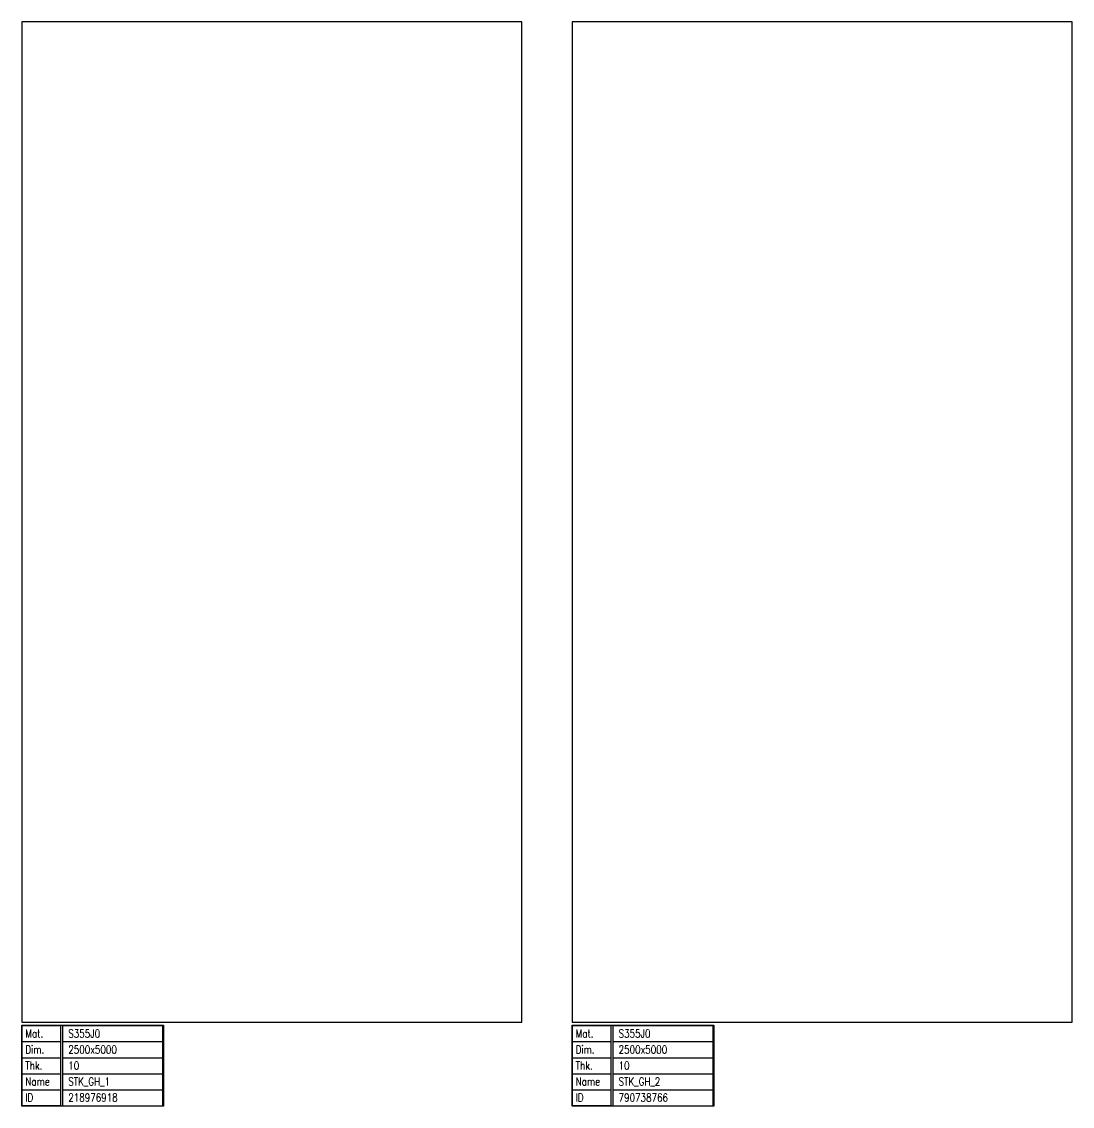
# Model space of a CAD drawing. Header units: millimetres. Extents: x 10000 to 53102, y 10000 to 35064.
# Drawn here: x 25852 to 31102, y 17807 to 23227 of the extents above; entities that cross this region are included whole.
import ezdxf

# ---------------------------------------------------------------- set-up
doc = ezdxf.new("R2010")
doc.units = ezdxf.units.MM
doc.layers.add('TEXT', color=7, linetype='Continuous')
doc.styles.add('EasyCutStyle', font='romans.shx', dxfattribs={"width": 0.8})

# ---------------------------------------------------------------- blocks, each defined once
blk = doc.blocks.new('BlockSheet01')
at = {"color": 5}
for p, q in [((3, 403), (193.4, 403)), ((3, 323), (193.4, 323)), ((3, 243), (193.4, 243)), ((3, 163), (193.4, 163)), ((3, 83), (193.4, 83))]:
    blk.add_line(p, q, dxfattribs=at)
at = {"color": 1}
for p, q in [((203.4, 403), (705.2, 403)), ((203.4, 323), (705.2, 323)), ((203.4, 243), (705.2, 243)), ((203.4, 163), (705.2, 163)), ((203.4, 83), (705.2, 83))]:
    blk.add_line(p, q, dxfattribs=at)
blk.add_line((193.4, 323), (193.4, 3))
blk.add_lwpolyline([(0, 406), (708.2, 406), (708.2, 0), (0, 0)], close=True)
at = {"color": 5}
blk.add_lwpolyline([(3, 403), (193.4, 403), (193.4, 3), (3, 3)], close=True, dxfattribs=at)
at = {"color": 1}
blk.add_lwpolyline([(705.2, 403), (203.4, 403), (203.4, 3), (705.2, 3)], close=True, dxfattribs=at)
at = {"style": 'EasyCutStyle', "width": 0.8}
for tag, p in [('MATERIAL_SHEET', (232.8, 343.6)), ('DIMENSION_SHEET', (232.8, 263.6)), ('THICKNESS_SHEET', (232.8, 183.6)), ('NAME_SHEET', (232.8, 103.6)), ('ID_SHEET', (232.8, 23.6))]:
    blk.add_attdef(tag, p, '', height=40, dxfattribs=at)
at = {"layer": 'TEXT', "color": 251, "style": 'EasyCutStyle', "width": 0.8}
for s, p in [('Mat.', (18.4, 343.6)), ('Dim.', (18.4, 263.6)), ('Thk.', (18.4, 183.6)), ('Name', (18.4, 103.6)), ('ID', (18.4, 23.6))]:
    blk.add_text(s, height=40, dxfattribs=at).set_placement(p)

msp = doc.modelspace()

# ---------------------------------------------------------------- linework, layer by layer
at = {"color": 34, "true_color": 0x945a17}
for points in [[(25851.9, 18227.5), (28351.9, 18227.5), (28351.9, 23227.5), (25851.9, 23227.5)], [(28601.9, 18227.5), (31101.9, 18227.5), (31101.9, 23227.5), (28601.9, 23227.5)]]:
    msp.add_lwpolyline(points, close=True, dxfattribs=at)

# ---------------------------------------------------------------- block references
for p, values in [((25851.9, 17807.5), {'DIMENSION_SHEET': '2500x5000', 'THICKNESS_SHEET': '10', 'NAME_SHEET': 'STK_GH_1', 'ID_SHEET': '218976918', 'MATERIAL_SHEET': 'S355J0'}), ((28601.9, 17807.5), {'DIMENSION_SHEET': '2500x5000', 'THICKNESS_SHEET': '10', 'NAME_SHEET': 'STK_GH_2', 'ID_SHEET': '790738766', 'MATERIAL_SHEET': 'S355J0'})]:
    msp.add_blockref('BlockSheet01', p).add_auto_attribs(values)

doc.saveas('drawing.dxf')
